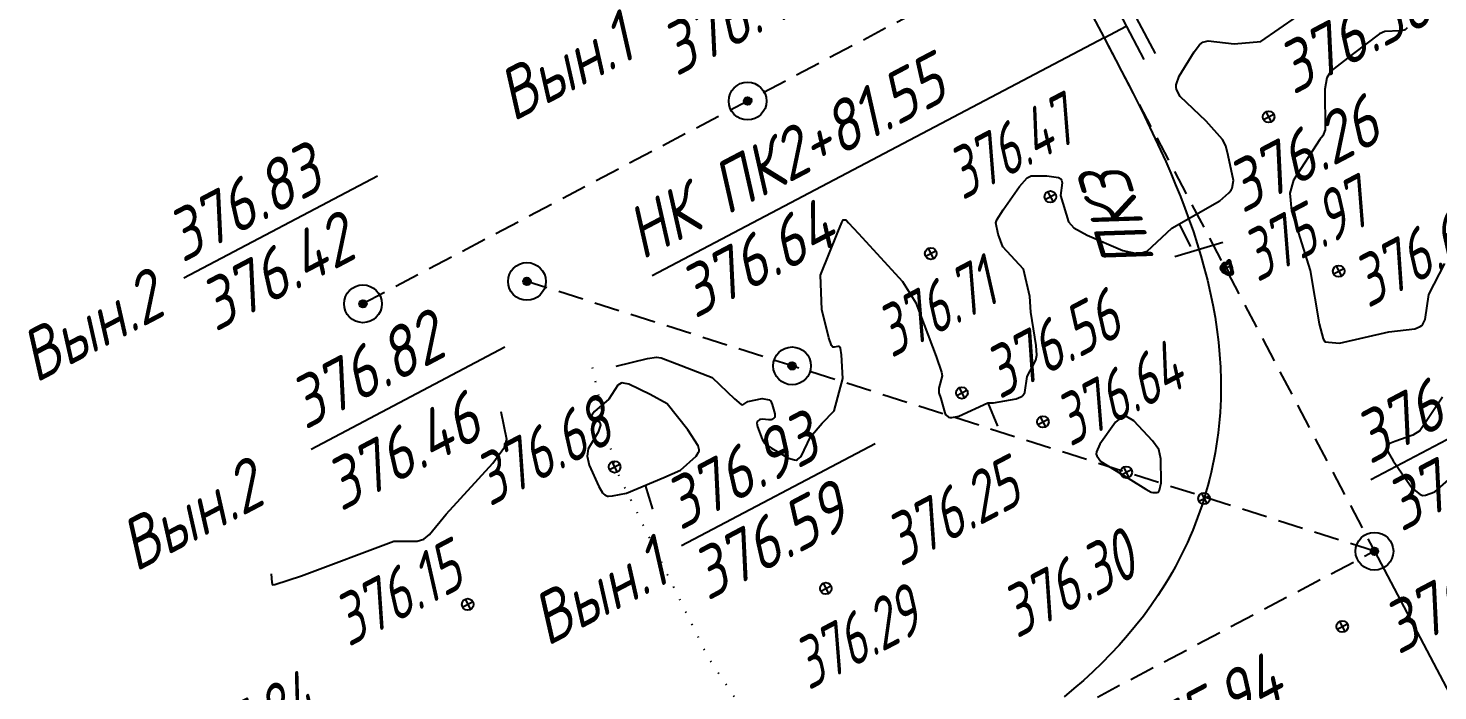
# Model space of a CAD drawing. Extents: x 1519576 to 1520221, y 2185176 to 2185962.
# Drawn here: x 1519799.1 to 1519911.1, y 2185535 to 2185587.6 of the extents above; entities that cross this region are included whole.
import ezdxf
from ezdxf.enums import TextEntityAlignment as Align

# ---------------------------------------------------------------- set-up
doc = ezdxf.new("R2010")
doc.units = 0
doc.header["$PDMODE"] = 35
doc.header["$PDSIZE"] = 2
doc.linetypes.add('ИИDot', pattern=[1, 0, -1])
doc.linetypes.add('ИИHidden', pattern=[3, 2, -1])
for name, color, linetype, lineweight in [('ИИ_ГЕОПУНКТ_025', 7, 'Continuous', 25), ('ИИ_КОНТУР_025', 7, 'ИИDot', 25), ('ИИ_ОТМЕТКА_025', 7, 'Continuous', 25), ('ИИ_ПИКЕТАЖ_025', 7, 'Continuous', 25), ('ИИ_РАЗМЕР_025', 7, 'Continuous', 25), ('ИИ_РЕЛЬЕФ_025', 34, 'Continuous', 25), ('ИИ_РЕЛЬЕФ_050', 34, 'Continuous', 50), ('ИИ_ТРАССА_АД_025', 1, 'Continuous', 25)]:
    doc.layers.add(name, color=color, linetype=linetype, lineweight=lineweight)
doc.styles.add('VNIPISIMPLEXCUR', font='simplex.shx', dxfattribs={"width": 0.8, "oblique": 15})
doc.dimstyles.new('ИИ-2000-м-dm', dxfattribs={"dimscale": 2, "dimtxt": 2.5, "dimasz": 2.5, "dimexe": 1.25, "dimexo": 0, "dimgap": 1, "dimtad": 1, "dimtoh": 1, "dimzin": 1, "dimdsep": 46, "dimtxsty": 'VNIPISIMPLEXCUR', "dimcen": 2.5, "dimaunit": 1, "dimazin": 0, "dimtfac": 1, "dimtmove": 1, "dimatfit": 2, "dimfxl": 1, "dimarcsym": 0})
doc.dimstyles.new('ИИ-2000-м-dm$2', dxfattribs={"dimscale": 2, "dimtxt": 2.5, "dimasz": 2.5, "dimexe": 1.25, "dimexo": 0, "dimgap": 1, "dimtad": 2, "dimtoh": 1, "dimzin": 1, "dimdsep": 46, "dimtxsty": 'VNIPISIMPLEXCUR', "dimcen": 2.5, "dimaunit": 1, "dimazin": 0, "dimtfac": 1, "dimtmove": 1, "dimatfit": 2, "dimfxl": 1, "dimarcsym": 0})

# ---------------------------------------------------------------- blocks, each defined once
blk = doc.blocks.new('PICKET')
at = {"color": 0, "linetype": 'Continuous', "lineweight": 25}
for p, q in [((-0.2299999999999898, 0), (0.2299999999999898, 0)), ((0, 0.2299999999999898), (0, -0.2299999999999898))]:
    blk.add_line(p, q, dxfattribs=at)
blk.add_circle((0, 0), 0.23, dxfattribs=at)
at = {"color": 0, "linetype": 'Continuous', "style": 'VNIPISIMPLEXCUR', "oblique": 15, "width": 0.8}
blk.add_attdef('OTMETKA', (1.25, 0.3000000000000114), '', height=2, dxfattribs=at)
at = {"color": 8, "linetype": 'Continuous', "style": 'VNIPISIMPLEXCUR', "oblique": 15, "width": 0.8, "flags": 1}
blk.add_attdef('NOMER', (1.25, -2.699999999999989), '', height=2, dxfattribs=at)
blk = doc.blocks.new('*D21')
at = {"layer": 'Defpoints', "color": 0, "transparency": 16777216}
for p in [(1519984.05, 2185558.95), (1519984.05, 2185558.95), (1519979.419360555, 2185551.598807749), (1520016.610317698, 2185497.163854971), (1519807.960000001, 2185466.13)]:
    blk.add_point(p, dxfattribs=at)
at = {"layer": 'ИИ_РАЗМЕР_025', "color": 0, "lineweight": -2, "transparency": 16777216}
for p, q in [((1519981.479630692, 2185550.650840356), (1519983.147608336, 2185536.207735093)), ((1519983.147608336, 2185536.207735093), (1519975.6531852, 2185532.258995366))]:
    blk.add_line(p, q, dxfattribs=at)
blk.add_arc((1519984.05, 2185558.95), 8.68808662398124, 234.412195574861, 271.1707917087891, dxfattribs=at)
at = {"layer": 'ИИ_РАЗМЕР_025', "color": 0, "transparency": 16777216}
for points in [[(1519978.491618872, 2185551.446354424), (1519979.496319087, 2185552.322913182), (1519976.364292706, 2185554.898734448)], [(1519984.060830676, 2185550.909218181), (1519984.394212297, 2185549.618236201), (1519988.100467426, 2185551.263872053)]]:
    blk.add_solid(points, dxfattribs=at)
at = {"layer": 'ИИ_РАЗМЕР_025', "color": 0, "transparency": 16777216, "insert": (1519977.559609007, 2185536.654418806), "char_height": 4, "attachment_point": 5, "rotation": 27.784316396943385, "style": 'VNIPISIMPLEXCUR'}
blk.add_mtext('90%%d', dxfattribs=at)
blk = doc.blocks.new('ИИ053296')
at = {"color": 0, "linetype": 'Continuous', "lineweight": 25}
blk.add_lwpolyline([(0, 0), (1, 0)], dxfattribs=at)
blk = doc.blocks.new('ИИ15003')
at = {"linetype": 'Continuous'}
h = blk.add_hatch(color=0, dxfattribs=at)
edge = h.paths.add_edge_path()
edge.add_arc((0, 0), 0.15, 0, 360)
at = {"color": 0, "linetype": 'Continuous'}
for radius in [0.75, 0.15]:
    blk.add_circle((0, 0), radius, dxfattribs=at)
at = {"color": 253, "style": 'VNIPISIMPLEXCUR', "oblique": 15, "width": 0.8, "flags": 1}
blk.add_attdef('NOTE', text='', height=1.6, dxfattribs=at).set_placement((-1.75, -0.8000000000000114), align=Align.RIGHT)
at = {"color": 0, "style": 'VNIPISIMPLEXCUR', "oblique": 15, "width": 0.8}
for tag, p in [('NUMBER', (1.75, -1)), ('CENTRE', (1.75, -5)), ('HEIGHT', (1.75, -9)), ('STATIONING', (1.75, -13)), ('ALPHA', (1.75, -17)), ('RADIUS', (1.75, -21)), ('TANGENT', (1.75, -25)), ('CURVE', (1.75, -29)), ('BISECTOR', (1.75, -33)), ('INCREMENT', (1.75, -37)), ('COMPOUND_TANGENT', (1.75, -41)), ('COMPOUND_CURVE', (1.75, -45)), ('COMPOUND_BISECTOR', (1.75, -49)), ('COMPOUND_INCR', (1.75, -53)), ('CURVE_LENGTH', (1.75, -57)), ('TANGENT_INCR', (1.75, -61)), ('RADIUS_INCR', (1.75, -65))]:
    blk.add_attdef(tag, p, '', height=2, dxfattribs=at)
blk = doc.blocks.new('ИИ15005')
at = {"color": 0, "linetype": 'Continuous', "lineweight": 25}
for points in [[(-1.5, 1.5), (1.5, 1.5)], [(-1.5, 1), (1.5, 1)], [(0, 0), (0, 1)]]:
    blk.add_lwpolyline(points, dxfattribs=at)
at = {"color": 0, "linetype": 'Continuous', "style": 'VNIPISIMPLEXCUR', "oblique": 15, "width": 0.8}
blk.add_attdef('STATIONING', (1, 2.5), '', height=2, rotation=90, dxfattribs=at)
at = {"color": 7, "linetype": 'Continuous', "style": 'VNIPISIMPLEXCUR', "oblique": 15, "width": 0.8}
blk.add_attdef('HEIGHT', text='', height=2, dxfattribs=at).set_placement((0, -1.300000000000011), align=Align.TOP_CENTER)
blk = doc.blocks.new('ИИ15001')
at = {"color": 0, "linetype": 'Continuous', "lineweight": 25}
blk.add_lwpolyline([(0, 1), (0, -1)], dxfattribs=at)
at = {"color": 0, "linetype": 'Continuous', "lineweight": 25, "style": 'VNIPISIMPLEXCUR', "oblique": 15, "width": 0.8}
blk.add_attdef('STATIONING', text='', height=2, dxfattribs=at).set_placement((0, 2), align=Align.CENTER)
at = {"color": 7, "linetype": 'Continuous', "lineweight": 25, "style": 'VNIPISIMPLEXCUR', "oblique": 15, "width": 0.8}
blk.add_attdef('HEIGHT', text='', height=2, dxfattribs=at).set_placement((0, -2), align=Align.TOP_CENTER)
blk = doc.blocks.new('ИИ050052Р')
at = {"linetype": 'Continuous', "lineweight": 25}
h = blk.add_hatch(color=0, dxfattribs=at)
edge = h.paths.add_edge_path()
edge.add_arc((0, 0), 0.15, 0, 360)
at = {"color": 0, "linetype": 'Continuous', "lineweight": 25}
for radius in [0.75, 0.15]:
    blk.add_circle((0, 0), radius, dxfattribs=at)
at = {"color": 0, "linetype": 'Continuous', "style": 'VNIPISIMPLEXCUR', "oblique": 15, "width": 0.8}
for tag, p in [('CENTRE', (1.449999999999999, 0.6999999999999993)), ('HEIGHT', (1.449999999999999, -2.699999999999999))]:
    blk.add_attdef(tag, p, '', height=2, dxfattribs=at)
for tag, p in [('NUMBER', (-2, -1)), ('STATIONING', (-2, -4.399999999999999)), ('ALPHA', (-2, -7.799999999999999))]:
    blk.add_attdef(tag, text='', height=2, dxfattribs=at).set_placement(p, align=Align.RIGHT)
at = {"color": 253, "linetype": 'Continuous', "style": 'VNIPISIMPLEXCUR', "oblique": 15, "width": 0.8, "flags": 1}
blk.add_attdef('NOTE', text='', height=1.6, dxfattribs=at).set_placement((-2, -10.8), align=Align.RIGHT)
blk = doc.blocks.new('*U37')
at = {"color": 0, "linetype": 'ByBlock', "lineweight": -2}
blk.add_lwpolyline([(0, 0), (4.736416883492139e-11, -53.25878343334797)], dxfattribs=at)
blk = doc.blocks.new('*D48')
at = {"layer": 'Defpoints', "color": 0, "transparency": 16777216}
for p in [(1519948.05, 2185591.369999999), (1519984.05, 2185558.95), (1519958.764361966, 2185551.452604584), (1519973.687702521, 2185542.112956036), (1519807.96, 2185466.13)]:
    blk.add_point(p, dxfattribs=at)
at = {"layer": 'ИИ_РАЗМЕР_025', "color": 0, "lineweight": -2, "transparency": 16777216}
for p, q in [((1519956.918605939, 2185566.256343501), (1519943.626586605, 2185559.252905898)), ((1519959.224277975, 2185554.107026996), (1519956.918605939, 2185566.256343501))]:
    blk.add_line(p, q, dxfattribs=at)
blk.add_arc((1519969.041833091, 2185551.038942855), 10.28579256797562, 139.9208083041365, 185.3700985586777, dxfattribs=at)
at = {"layer": 'ИИ_РАЗМЕР_025', "color": 0, "transparency": 16777216}
for points in [[(1519960.75469787, 2185558.181631276), (1519961.588511348, 2185557.141182881), (1519964.292949793, 2185560.162847511)], [(1519959.44012604, 2185550.266569863), (1519958.162244884, 2185549.886047156), (1519959.942753583, 2185546.242665043)]]:
    blk.add_solid(points, dxfattribs=at)
at = {"layer": 'ИИ_РАЗМЕР_025', "color": 0, "transparency": 16777216, "insert": (1519948.254229659, 2185565.512710126), "char_height": 4, "attachment_point": 5, "rotation": 27.784316396943385, "style": 'VNIPISIMPLEXCUR'}
blk.add_mtext("90°18'", dxfattribs=at)

msp = doc.modelspace()

# ---------------------------------------------------------------- linework, layer by layer
at = {"layer": 'ИИ_ГЕОПУНКТ_025'}
for points in [[(1519811.445177788, 2185567.812457009), (1519826.842971971, 2185575.925407199)], [(1519821.563032622, 2185554.205181451), (1519836.960826806, 2185562.318131641)], [(1519905.761112707, 2185551.78450931), (1519920.833858294, 2185559.72619451)], [(1519850.982661259, 2185546.535599335), (1519866.380455442, 2185554.648549525)]]:
    msp.add_lwpolyline(points, dxfattribs=at)
at = {"layer": 'ИИ_КОНТУР_025', "flags": 128}
msp.add_lwpolyline([(1519843.880362381, 2185560.697217868), (1519845.669900001, 2185552.7899), (1519853.087322106, 2185537.664499417), (1519864.657236341, 2185520.344362292), (1519888.328890254, 2185508.493793477), (1519903.457778353, 2185504.134459766), (1519931.905073047, 2185495.614539821), (1519949.044633171, 2185496.471525952), (1519963.814537359, 2185504.492988401), (1519983.99756721, 2185509.903123284), (1520001.700208015, 2185508.304411977), (1520009.312571094, 2185504.441053018)], dxfattribs=at)
at = {"layer": 'ИИ_ПИКЕТАЖ_025', "color": 1}
msp.add_lwpolyline([(1519884.551577832, 2185586.886370997), (1519848.648560618, 2185567.969415304)], dxfattribs=at)
at = {"layer": 'ИИ_РЕЛЬЕФ_025', "elevation": 376.5}
for points in [[(1519845.787057009, 2185560.789458429), (1519845.78705755, 2185560.789458487), (1519848.275846312, 2185561.401966379), (1519848.999776093, 2185561.507184907), (1519849.376144422, 2185561.468434948), (1519850.622142857, 2185560.99065), (1519853.416, 2185559.88194), (1519855.18518212, 2185558.201325091), (1519855.723366731, 2185557.758736078), (1519855.846463482, 2185557.714002671), (1519855.943436892, 2185557.769027485), (1519856.26549265, 2185557.989962625), (1519857.393636558, 2185558.228560821), (1519857.953322824, 2185558.125771993), (1519858.075348833, 2185558.025272433), (1519858.181923956, 2185557.743937013), (1519858.408264762, 2185557.003706402), (1519858.396267541, 2185556.767854384), (1519858.373993492, 2185556.704819541), (1519858.322317286, 2185556.656750236), (1519858.169976298, 2185556.55985608), (1519858.102013533, 2185556.540825815), (1519857.909705538, 2185556.534079463), (1519857.428575765, 2185556.570783487), (1519857.236352714, 2185556.561941723), (1519857.169677156, 2185556.538801748), (1519857.026555649, 2185556.424754889), (1519856.985169911, 2185556.367585763), (1519856.976307231, 2185556.277387982), (1519857.022627064, 2185555.961464789), (1519857.389254991, 2185554.982685358), (1519857.617391119, 2185554.644615557), (1519858.126743342, 2185554.287419559), (1519859.487444105, 2185553.482135873), (1519859.954180862, 2185553.345479599), (1519860.092083441, 2185553.335712035), (1519860.191935883, 2185553.375153286), (1519860.483592969, 2185553.618774338), (1519861.227778592, 2185555.18952623), (1519862.156880653, 2185556.26162587), (1519863.105791356, 2185557.233236239), (1519863.802394062, 2185559.810358069), (1519863.70112865, 2185561.689068908), (1519863.609767445, 2185562.217970886), (1519863.510649323, 2185562.348348936), (1519863.39852292, 2185562.347902525), (1519863.120265295, 2185562.303503356), (1519863.008140486, 2185562.302757398), (1519862.903572957, 2185562.428806872), (1519862.688345956, 2185563.051035438), (1519862.12578151, 2185565.287693761), (1519862.01657121, 2185568.031120369), (1519863.416546441, 2185571.446602869), (1519863.728148862, 2185572.205902496), (1519863.83284763, 2185572.4155742), (1519864.032808619, 2185572.410183348), (1519864.090273254, 2185572.364946369), (1519864.264871329, 2185572.176826514), (1519865.043973349, 2185571.328151332), (1519868.54825, 2185567.50875), (1519869.5980478, 2185565.82801175), (1519871.230587878, 2185561.549582328), (1519871.642381608, 2185560.307998976), (1519871.684060422, 2185560.026500153), (1519871.42008946, 2185559.046886337), (1519871.433069346, 2185558.683030209), (1519871.57884734, 2185558.225759705), (1519871.841764509, 2185557.279727778), (1519871.93839676, 2185557.016573409), (1519871.998575834, 2185556.928518504), (1519872.208153474, 2185556.751098311), (1519872.305390516, 2185556.707278855), (1519872.465511355, 2185556.708771196), (1519873.01738444, 2185556.818153026), (1519875.327785886, 2185557.881800857), (1519875.780701071, 2185557.874043514), (1519877.578777533, 2185558.203201462), (1519877.953766649, 2185558.355050059), (1519878.054019965, 2185558.412131241), (1519878.109402081, 2185558.469193011), (1519878.252304391, 2185558.710004667), (1519878.453949161, 2185559.971930518), (1519879.125190329, 2185561.260918039), (1519879.210066005, 2185561.663908272), (1519879.16607561, 2185562.428171492), (1519878.72922078, 2185565.07506126), (1519878.649962087, 2185566.334720863), (1519878.148230075, 2185568.503502192), (1519876.508163581, 2185570.268362388), (1519876.137483575, 2185571.2698128), (1519875.957787754, 2185572.185703705), (1519876.034357891, 2185572.433845625), (1519876.52728356, 2185573.204024638), (1519877.850421663, 2185575.074527956), (1519878.449362681, 2185575.7654846), (1519878.754531489, 2185575.929047213), (1519880, 2185575.9175), (1519880.934381217, 2185575.777277846), (1519881.11693779, 2185575.678199802), (1519881.16, 2185575.63798), (1519881.185128294, 2185575.580400892), (1519881.22511663, 2185575.362875989), (1519881.096129032, 2185574.367409677), (1519881.743436592, 2185572.257230165), (1519882.142100194, 2185571.782947716), (1519883.222005731, 2185571.204923697), (1519886.060406716, 2185569.996383432), (1519887.254061051, 2185569.721616138), (1519887.972161746, 2185569.941023458), (1519889.953346787, 2185571.754095449), (1519893.743497664, 2185573.926331518), (1519894.473807259, 2185574.56045131), (1519894.6575, 2185574.7662375), (1519894.733095546, 2185574.92538916), (1519894.851028879, 2185575.535123909), (1519894.408674453, 2185577.53554786), (1519894.233857664, 2185578.308903423), (1519893.966151105, 2185578.798745446), (1519892.659797899, 2185580.266575263), (1519890.597925294, 2185582.226863996), (1519890.31495392, 2185582.78457038), (1519890.273569285, 2185582.957280545), (1519890.297241302, 2185583.155550218), (1519890.514121621, 2185583.823032779), (1519891.718606593, 2185585.76905494), (1519892.150367105, 2185586.32007338), (1519892.291733223, 2185586.461094117), (1519892.403720356, 2185586.524180569), (1519892.839565223, 2185586.646649285), (1519894.893886771, 2185586.402383092), (1519897.016091307, 2185586.595037259), (1519899.921756601, 2185588.607362482)], [(1519908.64828894, 2185587.684676874), (1519908.480468945, 2185587.512378759), (1519908.394740346, 2185587.47918608), (1519908.057479615, 2185587.441953361), (1519906.870182039, 2185587.39476895), (1519906.448211504, 2185587.204176015), (1519904.385894276, 2185585.640600774), (1519902.598242489, 2185584.247310334), (1519902.245513177, 2185583.713208681), (1519902.086706063, 2185582.80898828), (1519902.120898653, 2185579.583818358), (1519901.925945527, 2185579.082492057), (1519901.707814222, 2185578.790468711), (1519899.60978145, 2185575.58323356), (1519899.302307692, 2185574.542976923), (1519899.457254566, 2185573.139962786), (1519900.938338029, 2185568.405333803), (1519901.65516833, 2185564.157726769), (1519901.968366995, 2185562.968635199), (1519902.089706638, 2185562.759890982), (1519902.149178896, 2185562.730104347), (1519902.395703191, 2185562.689154061), (1519903.26770916, 2185562.613803368), (1519907.176179082, 2185563.529187564), (1519909.256409626, 2185563.77083939), (1519909.682657592, 2185563.948854152), (1519909.792267025, 2185564.021425408), (1519909.869158663, 2185564.119828889), (1519910.063502202, 2185564.513606019), (1519910.36772684, 2185566.48394527), (1519911.629128119, 2185568.958002227)], [(1519911.449603576, 2185558.33969312), (1519909.629740045, 2185555.644262579), (1519909.094631655, 2185555.305342009), (1519907.664118219, 2185554.815306691), (1519907.267488833, 2185554.644724495), (1519907.178678871, 2185554.570808019), (1519907.05537996, 2185554.289278365), (1519907.046480945, 2185554.174075664), (1519907.128671972, 2185553.960964751), (1519907.530388386, 2185553.267263104), (1519909.036115085, 2185551.104480892), (1519909.670596653, 2185550.608099298), (1519909.880909091, 2185550.518990909), (1519910.098670743, 2185550.534849448), (1519910.8214412, 2185550.803156123), (1519913.466337514, 2185553.106084065)], [(1519818.37833845, 2185544.30434315), (1519818.44433837, 2185543.613869082), (1519818.482351854, 2185543.419586419), (1519818.6864225, 2185543.436071733), (1519820.807192193, 2185544.136564221), (1519828.129136905, 2185546.878354322), (1519829.99721254, 2185546.897325964), (1519830.507475761, 2185547.039624661), (1519830.971476119, 2185547.41096123), (1519832.281961786, 2185549.040434435), (1519836.004019405, 2185553.095475475), (1519836.927685609, 2185554.365502739), (1519837.095898, 2185554.970538244), (1519836.654592736, 2185557.178202248)]]:
    msp.add_lwpolyline(points, dxfattribs=at)
for points in [[(1519844.084492001, 2185557.202531766), (1519843.878883707, 2185556.942627853), (1519843.832168518, 2185556.860547258), (1519843.877745264, 2185556.636551483), (1519844.007109842, 2185556.558441135), (1519844.357409769, 2185556.412175965), (1519844.486883163, 2185556.33424612), (1519844.536827062, 2185556.111183452), (1519844.363643456, 2185555.541001522), (1519843.581648929, 2185554.23438571), (1519843.47779851, 2185553.647602032), (1519843.659058056, 2185552.933973338), (1519844.410803275, 2185551.232617069), (1519844.709090873, 2185550.742744316), (1519844.80994, 2185550.6139), (1519844.883068108, 2185550.562363494), (1519845.094089168, 2185550.470210654), (1519845.183282759, 2185550.4632655), (1519845.504474629, 2185550.505005967), (1519846.6186875, 2185550.7161875), (1519849.577272727, 2185551.944022727), (1519850.913, 2185552.5234), (1519852.147138314, 2185553.640935769), (1519852.340327737, 2185553.953304273), (1519852.376875, 2185554.05119375), (1519852.377282804, 2185554.145215134), (1519852.302695958, 2185554.467740574), (1519851.4975, 2185555.7399), (1519849.845128028, 2185557.804912315), (1519848.499584273, 2185558.547781432), (1519846.789573906, 2185559.362845281), (1519846.380715707, 2185559.454452), (1519846.26156814, 2185559.461964057), (1519846.18306896, 2185559.439255748), (1519845.939332314, 2185559.28479383), (1519845.221250121, 2185558.175088364)], [(1519884.2239301, 2185554.592734409), (1519883.960450131, 2185553.996323662), (1519883.928565691, 2185553.814011658), (1519883.97613979, 2185553.663696559), (1519884.300413153, 2185553.2097746), (1519886.475373465, 2185551.888635711), (1519887.880684385, 2185551.010852769), (1519888.295918534, 2185550.783856404), (1519888.421047907, 2185550.746037574), (1519888.761893244, 2185550.74456467), (1519888.88411439, 2185550.790928614), (1519888.964043139, 2185550.937488643), (1519889.084223098, 2185551.515009104), (1519889.067288843, 2185553.43582072), (1519888.914286343, 2185554.17129763), (1519888.415515397, 2185554.858718542), (1519886.930540753, 2185556.46114003), (1519886.347177481, 2185556.785087806), (1519886.162375, 2185556.8234125), (1519885.988483867, 2185556.760039335), (1519885.471896865, 2185556.357698853)]]:
    msp.add_lwpolyline(points, close=True, dxfattribs=at)
at = {"layer": 'ИИ_РЕЛЬЕФ_050', "elevation": 376}
msp.add_lwpolyline([(1519894.655943665, 2185568.587094367), (1519894.757755102, 2185568.239306937), (1519894.740741272, 2185568.139515659), (1519894.63833835, 2185568.10859364), (1519894.360352237, 2185568.116175166), (1519894.259537652, 2185568.151937566), (1519894.178414714, 2185568.263239639), (1519894.057720484, 2185568.589797282), (1519894.005036082, 2185568.717050715), (1519894.052514326, 2185568.751195199), (1519894.292254387, 2185568.916002769), (1519894.354979594, 2185568.970367347), (1519894.442383195, 2185569.17505371), (1519894.498400003, 2185569.178126667), (1519894.548178648, 2185569.051643088)], close=True, dxfattribs=at)
at = {"layer": 'ИИ_ТРАССА_АД_025', "color": 1, "linetype": 'ИИHidden', "flags": 128}
for points in [[(1519880.469000001, 2185594.638), (1519856.239, 2185581.858), (1519825.679000002, 2185565.748000001)], [(1519884.55157783, 2185586.886371), (1519906.039000001, 2185546.088), (1519865.24891287, 2185524.584856531)], [(1519906.039, 2185546.088), (1519859.769000001, 2185560.818), (1519838.709000003, 2185567.528)]]:
    msp.add_lwpolyline(points, dxfattribs=at)
at = {"layer": 'ИИ_ТРАССА_АД_025'}
msp.add_lwpolyline([(1519880.469000001, 2185594.638), (1519884.551577832, 2185586.886370997), (1519885.017408248, 2185586.001496998), (1519885.482255136, 2185585.116106045), (1519885.945133247, 2185584.22968447), (1519886.405053911, 2185583.341725169), (1519886.861023372, 2185582.451730919), (1519887.312041176, 2185581.559217715), (1519887.757098635, 2185580.663718143), (1519888.195177377, 2185579.764784806), (1519888.625248013, 2185578.861993806), (1519889.046268922, 2185577.954948291), (1519889.457185193, 2185577.043282081), (1519889.856927716, 2185576.126663381), (1519890.244412472, 2185575.204798588), (1519890.618540008, 2185574.277436202), (1519890.978195141, 2185573.344370856), (1519891.322246894, 2185572.405447469), (1519891.649548687, 2185571.460565532), (1519891.958938803, 2185570.509683538), (1519892.249241143, 2185569.552823569), (1519892.519266292, 2185568.590076041), (1519892.767812912, 2185567.621604624), (1519892.993669483, 2185566.647651345), (1519893.195616405, 2185565.668541878), (1519893.372428481, 2185564.684691047), (1519893.522877807, 2185563.696608524), (1519893.645737079, 2185562.704904758), (1519893.739783325, 2185561.710297135), (1519893.803802113, 2185560.71361637), (1519893.836592216, 2185559.715813156), (1519893.836970774, 2185558.717965066, -0.1442831240353597), (1519888.833660188, 2185542.569219422), (1519888.269183761, 2185541.746378418), (1519887.677998691, 2185540.941899295), (1519887.061689876, 2185540.156002103), (1519886.421785628, 2185539.38879185), (1519885.759757319, 2185538.640267116), (1519885.077019284, 2185537.910328181), (1519884.374928981, 2185537.198784666), (1519883.65478738, 2185536.50536273), (1519882.917839592, 2185535.829711828), (1519882.165275711, 2185535.171411051), (1519881.398231873, 2185534.529975058)], format="xyb", dxfattribs=at)

# ---------------------------------------------------------------- block references
at = {"layer": 'ИИ_ГЕОПУНКТ_025'}
ref = msp.add_blockref('ИИ050052Р', (1519856.239, 2185581.858, 376.48), dxfattribs=dict(at, xscale=2, yscale=2, zscale=2, rotation=27.78444444444445))
ref.add_attrib('NUMBER', 'Вын.1', dxfattribs={"layer": '0', "color": 0, "linetype": 'Continuous', "height": 4, "rotation": 27.78444444539856, "style": 'VNIPISIMPLEXCUR', "oblique": 14.99999999999995, "width": 0.8}).set_placement((1519847.501210351, 2185585.394707663), align=Align.RIGHT)
ref.add_attrib('CENTRE', '376.92', (1519847.659808253, 2185589.999551483), dxfattribs={"layer": '0', "color": 0, "linetype": 'Continuous', "height": 4, "rotation": 27.78444444539856, "style": 'VNIPISIMPLEXCUR', "oblique": 14.99999999999995, "width": 0.8})
ref.add_attrib('HEIGHT', '376.48', (1519850.557070132, 2185583.759823445), dxfattribs={"layer": '0', "color": 0, "linetype": 'Continuous', "height": 4, "rotation": 27.78444444539856, "style": 'VNIPISIMPLEXCUR', "oblique": 14.99999999999995, "width": 0.8})
ref = msp.add_blockref('ИИ050052Р', (1519825.679000001, 2185565.748000001, 376.42), dxfattribs=dict(at, xscale=2, yscale=2, zscale=2, rotation=27.78444444444445))
ref.add_attrib('NUMBER', 'Вын.2 ', dxfattribs={"layer": '0', "color": 0, "linetype": 'Continuous', "height": 4, "rotation": 27.78444444539856, "style": 'VNIPISIMPLEXCUR', "oblique": 14.99999999999995, "width": 0.8}).set_placement((1519811.99631196, 2185565.912032249), align=Align.RIGHT)
ref.add_attrib('CENTRE', '376.83', (1519811.317460691, 2185568.958677521), dxfattribs={"layer": '0', "color": 0, "linetype": 'Continuous', "height": 4, "rotation": 27.78444444539856, "style": 'VNIPISIMPLEXCUR', "oblique": 14.99999999999995, "width": 0.8})
ref.add_attrib('HEIGHT', '376.42', (1519813.932479469, 2185563.461391261), dxfattribs={"layer": '0', "color": 0, "linetype": 'Continuous', "height": 4, "rotation": 27.78444444539856, "style": 'VNIPISIMPLEXCUR', "oblique": 14.99999999999995, "width": 0.8})
ref = msp.add_blockref('ИИ050052Р', (1519838.709000003, 2185567.528, 376.46), dxfattribs=dict(at, xscale=2, yscale=2, zscale=2, rotation=27.78444444444445))
ref.add_attrib('NUMBER', 'Вын.2', dxfattribs={"layer": '0', "color": 0, "linetype": 'Continuous', "height": 4, "rotation": 27.78444444539856, "style": 'VNIPISIMPLEXCUR', "oblique": 14.99999999999995, "width": 0.8}).set_placement((1519818.042962849, 2185549.906406694, -376.46), align=Align.RIGHT)
ref.add_attrib('CENTRE', '376.82', (1519821.064586307, 2185555.678359693, -376.46), dxfattribs={"layer": '0', "color": 0, "linetype": 'Continuous', "height": 4, "rotation": 27.78444444539856, "style": 'VNIPISIMPLEXCUR', "oblique": 14.99999999999995, "width": 0.8})
ref.add_attrib('HEIGHT', '376.46', (1519823.909150436, 2185549.197429951, -376.46), dxfattribs={"layer": '0', "color": 0, "linetype": 'Continuous', "height": 4, "rotation": 27.78444444539856, "style": 'VNIPISIMPLEXCUR', "oblique": 14.99999999999995, "width": 0.8})
ref = msp.add_blockref('ИИ050052Р', (1519859.769000001, 2185560.818, 376.59), dxfattribs=dict(at, xscale=2, yscale=2, zscale=2, rotation=27.78444444444445))
ref.add_attrib('NUMBER', 'Вын.1', dxfattribs={"layer": '0', "color": 0, "linetype": 'Continuous', "height": 4, "rotation": 27.78444444539856, "style": 'VNIPISIMPLEXCUR', "oblique": 14.99999999999995, "width": 0.8}).set_placement((1519850.209811995, 2185543.72085729), align=Align.RIGHT)
ref.add_attrib('CENTRE', '376.93', (1519850.858355586, 2185547.680877475), dxfattribs={"layer": '0', "color": 0, "linetype": 'Continuous', "height": 4, "rotation": 27.78444444539856, "style": 'VNIPISIMPLEXCUR', "oblique": 14.99999999999995, "width": 0.8})
ref.add_attrib('HEIGHT', '376.59', (1519853.036092234, 2185542.099667418), dxfattribs={"layer": '0', "color": 0, "linetype": 'Continuous', "height": 4, "rotation": 27.78444444539856, "style": 'VNIPISIMPLEXCUR', "oblique": 14.99999999999995, "width": 0.8})
ref = msp.add_blockref('ИИ15003', (1519906.039, 2185546.088, 376.08), dxfattribs=dict(at, xscale=2, yscale=2, zscale=2, rotation=27.78444444444445))
ref.add_attrib('CENTRE', '376.48', (1519905.652325335, 2185552.928109647), dxfattribs={"layer": '0', "color": 0, "height": 4, "rotation": 27.78444444539856, "style": 'VNIPISIMPLEXCUR', "oblique": 14.99999999999995, "width": 0.8})
ref.add_attrib('HEIGHT', '376.08', (1519908.146889874, 2185547.568702989), dxfattribs={"layer": '0', "color": 0, "height": 4, "rotation": 27.78444444539856, "style": 'VNIPISIMPLEXCUR', "oblique": 14.99999999999995, "width": 0.8})
at = {"layer": 'ИИ_ГЕОПУНКТ_025', "xscale": 2, "yscale": 2, "zscale": 2, "rotation": 27.78431639694339}
msp.add_blockref('*U37', (1519906.039000001, 2185546.088), dxfattribs=at)
at = {"layer": 'ИИ_ОТМЕТКА_025', "xscale": 2, "yscale": 2, "zscale": 2, "rotation": 27.78444444444445}
msp.add_blockref('PICKET', (1519897.62843112, 2185580.60126121, 376.36), dxfattribs=at).add_auto_attribs({'OTMETKA': '376.36'})
at = {"layer": 'ИИ_ОТМЕТКА_025'}
ref = msp.add_blockref('PICKET', (1519880.29, 2185574.26, 376.47), dxfattribs=dict(at, xscale=2, yscale=2, zscale=2, rotation=27.78444444444445))
ref.add_attrib('OTMETKA', '376.47', (1519873.302122757, 2185573.932193437, 376.47), dxfattribs={"layer": '0', "color": 0, "linetype": 'Continuous', "height": 4.000000000000002, "rotation": 27.78444444539848, "style": 'VNIPISIMPLEXCUR', "oblique": 14.99999999999995, "width": 0.65})
ref = msp.add_blockref('PICKET', (1519894.279000003, 2185568.598, 375.97), dxfattribs=dict(at, xscale=2, yscale=2, zscale=2, rotation=27.78444444444445))
ref.add_attrib('OTMETKA', '375.97', (1519896.727175298, 2185567.411833922, 375.97), dxfattribs={"layer": '0', "color": 0, "linetype": 'Continuous', "height": 4, "rotation": 27.78444444539856, "style": 'VNIPISIMPLEXCUR', "oblique": 14.99999999999995, "width": 0.65})
ref = msp.add_blockref('PICKET', (1519903.2, 2185568.3399, 376.68), dxfattribs=dict(at, xscale=2, yscale=2, zscale=2, rotation=27.78444444444445))
ref.add_attrib('OTMETKA', '376.68', (1519905.511308256, 2185565.354135154, 376.68), dxfattribs={"layer": '0', "color": 0, "linetype": 'Continuous', "height": 4.000000000000002, "rotation": 27.78444444539848, "style": 'VNIPISIMPLEXCUR', "oblique": 14.99999999999995, "width": 0.7})
ref = msp.add_blockref('PICKET', (1519870.79, 2185569.74, 376.71), dxfattribs=dict(at, xscale=2, yscale=2, zscale=2, rotation=27.78444444444445))
ref.add_attrib('OTMETKA', '376.71', (1519867.658539962, 2185561.393848164, 376.71), dxfattribs={"layer": '0', "color": 0, "linetype": 'Continuous', "height": 4.000000000000002, "rotation": 27.78444444539848, "style": 'VNIPISIMPLEXCUR', "oblique": 14.99999999999995, "width": 0.65})
ref = msp.add_blockref('PICKET', (1519873.2599758, 2185558.67157758, 376.56), dxfattribs=dict(at, xscale=2, yscale=2, zscale=2, rotation=27.78444444444445))
ref.add_attrib('OTMETKA', '376.56', (1519876.24137811, 2185558.114801879, 376.56), dxfattribs={"layer": '0', "color": 0, "linetype": 'Continuous', "height": 4.000000000000002, "rotation": 27.78444444539848, "style": 'VNIPISIMPLEXCUR', "oblique": 14.99999999999995, "width": 0.7})
ref = msp.add_blockref('PICKET', (1519886.319000002, 2185552.368000001, 376.64), dxfattribs=dict(at, xscale=2, yscale=2, zscale=2, rotation=27.78444444444445))
ref.add_attrib('OTMETKA', '376.64', (1519881.854340641, 2185554.344618714, 376.64), dxfattribs={"layer": '0', "color": 0, "linetype": 'Continuous', "height": 4, "rotation": 27.78444444539856, "style": 'VNIPISIMPLEXCUR', "oblique": 14.99999999999995, "width": 0.65})
ref = msp.add_blockref('PICKET', (1519845.6699, 2185552.7899, 376.68), dxfattribs=dict(at, xscale=2, yscale=2, zscale=2, rotation=27.78444444444445))
ref.add_attrib('OTMETKA', '376.68', (1519835.737451972, 2185549.592051317, 376.68), dxfattribs={"layer": '0', "color": 0, "linetype": 'Continuous', "height": 4, "rotation": 27.78444444539856, "style": 'VNIPISIMPLEXCUR', "oblique": 15, "width": 0.7})
ref = msp.add_blockref('PICKET', (1519879.70227096, 2185556.37056439, 376.25), dxfattribs=dict(at, xscale=2, yscale=2, zscale=2, rotation=27.78444444444445))
ref.add_attrib('OTMETKA', '376.25', (1519868.369972548, 2185544.80716464, 376.25), dxfattribs={"layer": '0', "color": 0, "linetype": 'Continuous', "height": 4.000000000000002, "rotation": 27.78444444539848, "style": 'VNIPISIMPLEXCUR', "oblique": 14.99999999999995, "width": 0.7})
ref = msp.add_blockref('PICKET', (1519892.500311217, 2185550.282645602, 376.3), dxfattribs=dict(at, xscale=2, yscale=2, zscale=2, rotation=27.78431639694339))
ref.add_attrib('OTMETKA', '376.30', (1519877.607749983, 2185539.105598996, 376.3), dxfattribs={"layer": '0', "color": 0, "linetype": 'Continuous', "height": 4, "rotation": 27.78431639694339, "style": 'VNIPISIMPLEXCUR', "oblique": 14.99999999999995, "width": 0.7})
ref = msp.add_blockref('PICKET', (1519834, 2185541.8699, 376.15), dxfattribs=dict(at, xscale=2, yscale=2, zscale=2, rotation=27.78444444444445))
ref.add_attrib('OTMETKA', '376.15', (1519824.52422887, 2185538.437859701, 376.15), dxfattribs={"layer": '0', "color": 0, "linetype": 'Continuous', "height": 4.000000000000002, "rotation": 27.78444444539848, "style": 'VNIPISIMPLEXCUR', "oblique": 14.99999999999995, "width": 0.7})
ref = msp.add_blockref('PICKET', (1519903.48, 2185540.1099, 376.22), dxfattribs=dict(at, xscale=2, yscale=2, zscale=2, rotation=27.78444444444445))
ref.add_attrib('OTMETKA', '376.22', (1519907.909876104, 2185537.813637633, 376.22), dxfattribs={"layer": '0', "color": 0, "linetype": 'Continuous', "height": 4.000000000000002, "rotation": 27.78444444539848, "style": 'VNIPISIMPLEXCUR', "oblique": 14.99999999999995, "width": 0.7999999999999993})
ref = msp.add_blockref('PICKET', (1519862.45279593, 2185543.1353963, 376.29), dxfattribs=dict(at, xscale=2, yscale=2, zscale=2, rotation=27.78444444444445))
ref.add_attrib('OTMETKA', '376.29', (1519861.07929758, 2185534.996329308, 376.29), dxfattribs={"layer": '0', "color": 0, "linetype": 'Continuous', "height": 4.000000000000002, "rotation": 27.78444444539848, "style": 'VNIPISIMPLEXCUR', "oblique": 14.99999999999995, "width": 0.65})
ref = msp.add_blockref('PICKET', (1519884.75510797, 2185529.78335145, 375.94), dxfattribs=dict(at, xscale=2, yscale=2, zscale=2, rotation=27.78444444444445))
ref.add_attrib('OTMETKA', '375.94', (1519887.574075204, 2185528.45427036, 375.94), dxfattribs={"layer": '0', "color": 0, "linetype": 'Continuous', "height": 4.000000000000002, "rotation": 27.78444444539848, "style": 'VNIPISIMPLEXCUR', "oblique": 14.99999999999995, "width": 0.7999999999999993})
ref = msp.add_blockref('PICKET', (1519816.6, 2185527.6299, 375.84), dxfattribs=dict(at, xscale=2, yscale=2, zscale=2, rotation=27.78444444444445))
ref.add_attrib('OTMETKA', '375.84', (1519812.202019933, 2185527.720661828, 375.84), dxfattribs={"layer": '0', "color": 0, "linetype": 'Continuous', "height": 4.000000000000002, "rotation": 27.78444444539848, "style": 'VNIPISIMPLEXCUR', "oblique": 14.99999999999995, "width": 0.7})
at = {"layer": 'ИИ_ПИКЕТАЖ_025', "color": 1}
ref = msp.add_blockref('ИИ15005', (1519884.55157783, 2185586.886371, 376.64), dxfattribs=dict(at, xscale=2, yscale=2, zscale=2, rotation=297.77458916))
ref.add_attrib('STATIONING', 'НК ПК2+81.55', dxfattribs={"layer": '0', "color": 0, "linetype": 'Continuous', "height": 4, "rotation": 27.77458915953578, "style": 'VNIPISIMPLEXCUR', "oblique": 14.99999999999995, "width": 0.8000000000000003}).set_placement((1519846.901275515, 2185570.965198762, 376.64), align=Align.MIDDLE_LEFT)
ref.add_attrib('HEIGHT', '376.64', dxfattribs={"layer": '0', "color": 7, "linetype": 'Continuous', "height": 4.000000000000001, "rotation": 27.78444444444445, "style": 'VNIPISIMPLEXCUR', "oblique": 14.99999999999995, "width": 0.7999999999999998}).set_placement((1519855.923582952, 2185571.085096459, 376.64), align=Align.TOP_CENTER)
ref = msp.add_blockref('ИИ15001', (1519892.08963846, 2185570.07888692, 376.26), dxfattribs=dict(at, xscale=2, yscale=2, zscale=2, rotation=106.877299999946))
ref.add_attrib('STATIONING', 'ПК3', dxfattribs={"layer": '0', "color": 0, "linetype": 'Continuous', "lineweight": 25, "height": 4.000000000000001, "rotation": 106.8773000021169, "style": 'VNIPISIMPLEXCUR', "oblique": 14.99999999999986, "width": 0.7999999999999997}).set_placement((1519887.498273882, 2185572.937029231, 376.26), align=Align.CENTER)
ref.add_attrib('HEIGHT', '376.26', dxfattribs={"layer": '0', "color": 7, "linetype": 'Continuous', "lineweight": 25, "height": 4.000000000000001, "rotation": 27.78444444444445, "style": 'VNIPISIMPLEXCUR', "oblique": 14.99999999999986, "width": 0.7999999999999997}).set_placement((1519899.317529783, 2185579.390783001, 376.26), align=Align.TOP_CENTER)
at = {"layer": 'ИИ_РЕЛЬЕФ_025', "xscale": 2, "yscale": 2, "zscale": 2}
for p, rotation in [((1519890.512303305, 2185572.071851552, 376.5), 297.4680405469433), ((1519875.327785886, 2185557.881800857, 376.5), 292.5203274869434), ((1519848.097980114, 2185551.330105114, 376.5), 287.2607054269434)]:
    msp.add_blockref('ИИ053296', p, dxfattribs=dict(at, rotation=rotation))

# ---------------------------------------------------------------- dimensions: what is measured, and where the dimension line sits
at = {"layer": 'ИИ_РАЗМЕР_025'}
dim = msp.add_angular_dim_2l(base=(1519958.764361966, 2185551.452604584), line1=((1519973.687702522, 2185542.112956037), (1519948.05, 2185591.37)), line2=((1519807.96, 2185466.13), (1519984.05, 2185558.95)), dimstyle='ИИ-2000-м-dm$2', override={"dimtxt": 2, "dimasz": 2, "dimgap": 0.5, "dimtad": 1}, dxfattribs=at)
dim.commit()
dim.dimension.update_dxf_attribs({"geometry": '*D48', "text_midpoint": (1519948.254229659, 2185565.512710126), "dimtype": 162})
dim = msp.add_angular_dim_2l(base=(1519979.419360555, 2185551.598807749), line1=((1520016.610317698, 2185497.163854971), (1519984.05, 2185558.95)), line2=((1519807.96, 2185466.13), (1519984.05, 2185558.95)), text='90%%d', dimstyle='ИИ-2000-м-dm', override={"dimtxt": 2, "dimasz": 2, "dimgap": 0.5}, dxfattribs=at)
dim.commit()
dim.dimension.update_dxf_attribs({"geometry": '*D21', "text_midpoint": (1519977.559609007, 2185536.654418807), "dimtype": 162})

doc.saveas('drawing.dxf')
